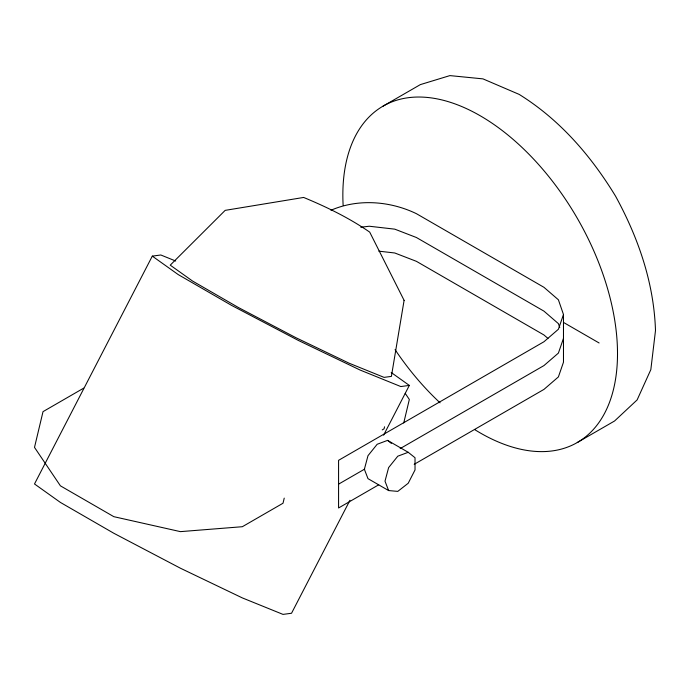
<?xml version="1.0" encoding="UTF-8"?>
<svg xmlns="http://www.w3.org/2000/svg" width="690" height="690" viewBox="0 0 690 690"><rect width="100%" height="100%" fill="white"/><g stroke="black" fill="none" stroke-linecap="round" stroke-linejoin="round"><path stroke-width="1.03" d="M284.228 498.128L283.012 503.234L242.345 526.712L180.418 531.636L113.824 516.672L60.418 485.838L34.5 447.387L43.022 411.637L83.688 388.151M384.554 426.782L384.071 428.826L382.226 429.896M403.736 422.961L409.334 399.467L405.211 393.352M330.967 210.26C358.015 198.47 390.109 200.98 416.406 213.676L543.953 287.307L558.4 299.796L563.48 314.528L558.4 329.259L543.953 341.748L338.574 460.325L338.574 507.978L378.715 484.803M563.48 338.359L558.4 353.09L543.953 365.579L400.191 448.578M175.7 261.018L160.822 254.989L152.3 256.128L34.5 483.966L60.418 502.432L113.824 533.266L180.418 568.215L242.345 597.911L283.012 614.393L291.534 613.255L349.942 500.293M383.597 435.2L409.334 385.417L391.196 372.497M383.071 106.131L420.348 84.611L449.906 75.607L482.966 78.876L519.156 94.392C559.737 119.612 590.882 155.63 615.558 196.158C638.319 237.8 653.939 282.779 655.491 330.536L650.834 369.633L637.137 399.898L614.566 420.995L577.289 442.514M338.574 484.147L364.717 469.062M414.19 464.318L543.953 389.402L558.4 376.913L563.48 362.19L563.48 314.528M387.582 440.375L377.163 444.274L367.994 455.676L364.372 469.26L367.994 478.653L388.625 490.564L397.794 491.384L408.221 483.241L415.026 469.95L415.026 457.729L408.221 452.295L387.582 440.375L391.368 443.394M408.221 452.295L397.794 456.185L388.625 467.596L385.003 481.172L388.625 490.564M409.334 385.417L400.812 386.555L360.146 370.064L298.218 340.368L231.624 305.42L178.218 274.586L152.3 256.128M360.758 227.208L369.262 226.234L394.784 229.158L416.406 237.507L543.953 311.138L558.4 323.627L559.754 327.552M378.836 251.16L394.784 252.989L416.406 261.329L543.953 334.969L547.964 338.436M563.523 322.437L599.11 342.982M343.128 205.266A194.209 112.125 60 0 1 476.1 113.462A194.209 112.125 60 0 1 617.507 354.272A194.209 112.125 60 0 1 474.953 429.767M440.065 402.813A194.209 112.125 60 0 1 395.06 349.623M404.099 300.357L391.394 376.395L384.071 377.378L349.071 363.19L295.786 337.634L238.49 307.568L192.536 281.037L170.24 265.15L225.173 210.364L303.635 197.444C326.603 206.94 349.226 217.98 369.711 232.125L404.099 300.357"/></g></svg>
